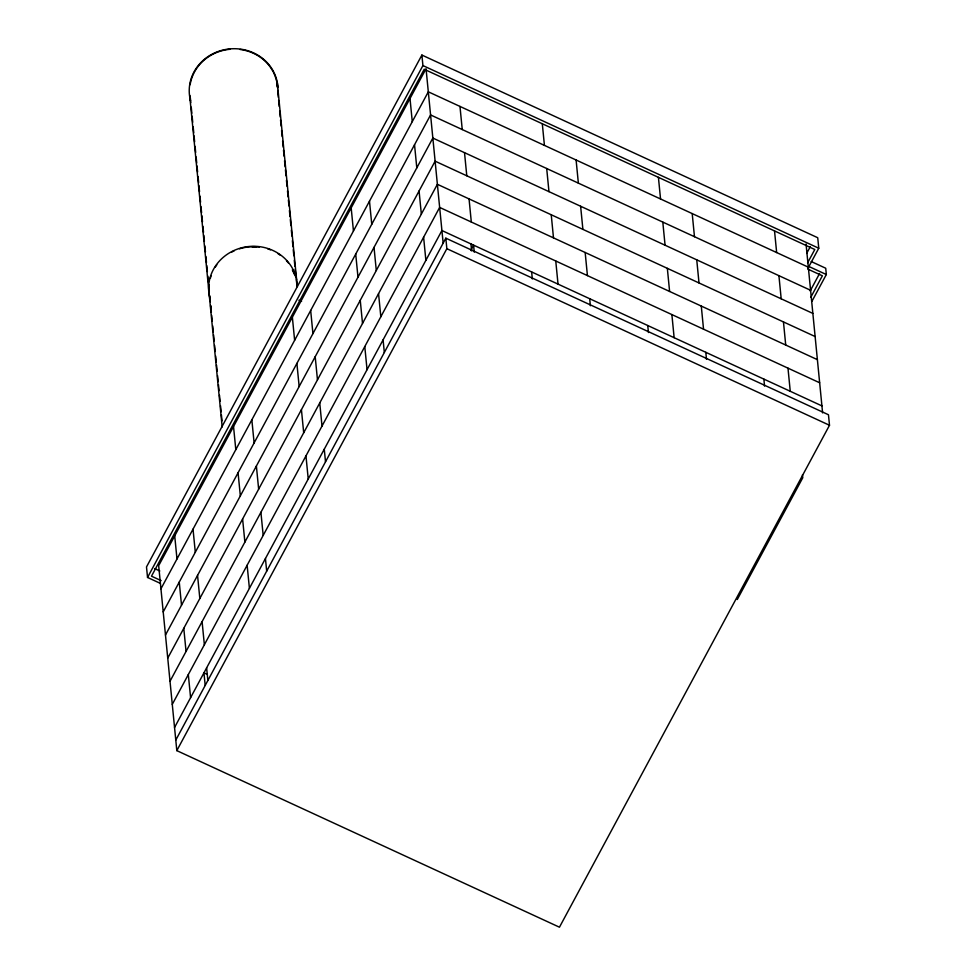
<?xml version="1.0" encoding="UTF-8"?>
<svg xmlns="http://www.w3.org/2000/svg" width="976" height="976" viewBox="0 0 976 976"><rect width="100%" height="100%" fill="white"/><g stroke="black" fill="none" stroke-linecap="round" stroke-linejoin="round"><path stroke-width="1.46" d="M807.945 268.339L818.766 248.233L817.729 237.729L421.888 55.059L146.498 566.946L147.535 577.45L159.991 583.197M147.535 577.45L422.925 65.575L421.888 55.059M426.048 68.698L158.673 565.665L176.815 750.629L559.455 927.2L829.502 425.268L828.465 414.751L445.825 238.181L175.778 740.113M160.942 588.784L428.318 91.817L808.323 267.168M163.212 611.903L430.575 114.936L810.592 290.287M165.469 635.022L432.844 138.055L812.849 313.418M167.738 658.141L435.113 161.174L815.119 336.537M170.007 681.26L437.382 184.293L817.388 359.656M172.276 704.379L439.651 207.412L819.657 382.775M174.545 727.498L441.908 230.531L821.926 405.894M176.815 750.629L446.849 248.685L445.825 238.181M470.713 250.478L473.58 245.147L474.263 252.15M806.652 253.443L810.251 246.745M807.579 262.91L814.789 249.502L424.231 69.272L151.5 576.182L161.162 580.647M810.178 290.982L819.572 273.524M810.8 297.29L822.365 275.805L807.847 269.108M811.898 301.364L826.33 274.537L825.72 268.229L811.202 261.531M737.27 599.52L802.772 477.752L802.479 474.763M422.925 65.575L818.766 248.233M809.177 266.619L826.33 274.537M446.849 248.685L829.502 425.268M298.912 300.193L301.56 301.401M154.537 568.557L159.808 570.984M206.717 674.111L203.947 672.842L205.192 685.445M806.054 244.049L822.609 412.897M774.529 230.885L776.652 252.564M778.921 275.683L781.19 298.802M783.46 321.921L785.717 345.04M787.986 368.159L790.255 391.278M763.866 379.103L764.55 386.106M692.204 213.585L694.473 236.717M696.742 259.836L699.011 282.955M701.28 306.074L703.537 329.193M705.807 352.312L706.49 359.314M658.41 177.303L660.545 198.982M662.802 222.101L665.071 245.22M667.34 268.339L669.609 291.458M671.878 314.577L674.135 337.696M647.747 325.52L648.442 332.523M576.096 160.015L578.365 183.134M580.622 206.253L582.892 229.372M585.161 252.491L587.43 275.61M589.699 298.729L590.382 305.732M542.302 123.72L544.425 145.4M546.694 168.519L548.963 191.638M551.233 214.757L553.49 237.876M555.759 260.995L558.028 284.114M531.639 271.938L532.323 278.941M459.977 106.433L462.246 129.552M464.515 152.671L466.784 175.79M469.053 198.909L471.31 222.028M470.944 243.927L471.628 250.942M426.183 70.138L443.153 243.146M410.005 98.515L412.275 121.634M414.532 144.753L416.801 167.872M419.07 190.991L421.339 214.11M423.608 237.229L425.878 260.348M369.489 201.154L371.758 224.273M374.028 247.392L376.297 270.511M378.554 293.63L380.823 316.749M383.092 339.868L384.324 352.482M351.177 207.851L353.446 230.97M355.715 254.089L357.985 277.208M360.254 300.327L362.511 323.446M364.78 346.565L367.049 369.684M310.673 310.478L312.93 333.597M315.199 356.716L317.468 379.847M319.738 402.966L322.007 426.085M324.276 449.204L325.508 461.819M277.257 82.228L296.631 279.807M277.294 86.827L276.855 82.301A43.981 41.09 -5.6 0 1 277.513 87.633M277.733 91.354L278.331 97.38M278.624 100.406L279.209 106.433M279.661 110.959L280.246 116.998M280.551 120.011L281.137 126.038M281.576 130.564L282.174 136.603M282.613 141.117L283.211 147.156M283.504 150.17L284.089 156.209M284.541 160.735L285.126 166.762M285.431 169.775L286.017 175.814M286.456 180.34L287.054 186.367M287.493 190.893L288.091 196.92M288.384 199.946L288.969 205.973M289.421 210.499L290.006 216.538M290.311 219.551L290.897 225.578M291.336 230.104L291.934 236.143M292.373 240.669L292.971 246.696M293.264 249.71L293.849 255.749M294.301 260.275L294.886 266.302M295.191 269.315L295.777 275.354M292.361 317.176L294.63 340.295M296.899 363.414L299.156 386.545M301.425 409.664L303.695 432.783M305.964 455.902L308.233 479.021M251.845 419.814L254.114 442.933M256.383 466.052L258.652 489.171M260.909 512.29L263.178 535.409M265.448 558.54L266.68 571.143M233.532 426.512L235.802 449.631M238.071 472.75L240.34 495.869M242.609 518.988L244.878 542.107M247.135 565.238L249.405 588.357M190.796 102.639L190.357 98.125A43.981 41.09 -5.6 0 1 189.93 95.477M191.247 107.165L191.833 113.204M192.126 116.217L192.723 122.244M193.163 126.77L193.76 132.809M194.053 135.823L194.639 141.862M195.09 146.376L195.676 152.415M196.127 156.941L196.713 162.968M197.006 165.981L197.603 172.02M198.043 176.546L198.64 182.573M198.933 185.599L199.519 191.625M199.97 196.152L200.556 202.178M201.007 206.705L201.593 212.744M201.886 215.757L202.483 221.796M202.923 226.31L203.52 232.349M203.813 235.362L204.399 241.401M204.85 245.915L205.436 251.954M205.887 256.481L206.473 262.507M206.766 265.533L207.363 271.56M207.803 276.086L208.4 282.113M208.693 285.138L209.279 291.165M209.73 295.691L210.316 301.718M210.694 305.5L211.353 312.283M211.646 315.297L212.243 321.336M212.683 325.85L213.28 331.889M213.573 334.902L214.159 340.941M214.61 345.467L215.196 351.494M215.647 356.02L216.233 362.047M216.526 365.073L217.123 371.1M217.563 375.626L218.16 381.653M218.453 384.678L219.039 390.705M219.49 395.231L220.076 401.27M220.527 405.784L221.113 411.823M221.406 414.837L222.003 420.876M189.942 98.198L222.186 426.976M193.028 529.151L195.298 552.27M197.555 575.389L199.824 598.508M202.093 621.627L204.362 644.746M206.631 667.865L207.864 680.479M174.716 535.848L176.985 558.967M179.255 582.086L181.512 605.205M183.781 628.324L186.05 651.443M188.319 674.562L190.588 697.681M209.925 298.4A44.396 41.48 -5.6 0 1 247.184 246.708A44.396 41.48 -5.6 0 1 297.338 286.554M277.965 90.341A44.396 41.48 -5.6 0 1 277.831 93.049M190.552 100.833A44.396 41.48 -5.6 0 1 227.079 49.239A44.396 41.48 -5.6 0 1 277.916 87.62M190.113 84.741A43.981 41.09 -5.6 0 1 229.994 49.276M240.023 49.459A43.981 41.09 -5.6 0 1 273.341 72.126M273.927 73.334A43.981 41.09 -5.6 0 1 276.574 80.996M209.023 289.006A43.981 41.09 -5.6 0 1 209.157 284.98M210.328 278.331A43.981 41.09 -5.6 0 1 211.121 275.72M215.269 267.107A43.981 41.09 -5.6 0 1 216.818 264.838M231.617 252.113A43.981 41.09 -5.6 0 1 234.167 250.856M239.51 248.807A43.981 41.09 -5.6 0 1 259.396 247.026M267.766 248.88A43.981 41.09 -5.6 0 1 270.437 249.832M277.977 253.662A43.981 41.09 -5.6 0 1 280.283 255.224M286.48 260.763A43.981 41.09 -5.6 0 1 288.262 262.837M292.702 269.705A43.981 41.09 -5.6 0 1 295.24 275.964M296.216 279.88A43.981 41.09 -5.6 0 1 296.924 286.566M252.259 247.074A43.566 40.699 -5.6 0 1 256.517 247.148M292.336 269.876A43.566 40.699 -5.6 0 1 294.166 274.073M210.962 308.306A43.981 41.09 -5.6 0 1 210.548 305.659"/></g></svg>
